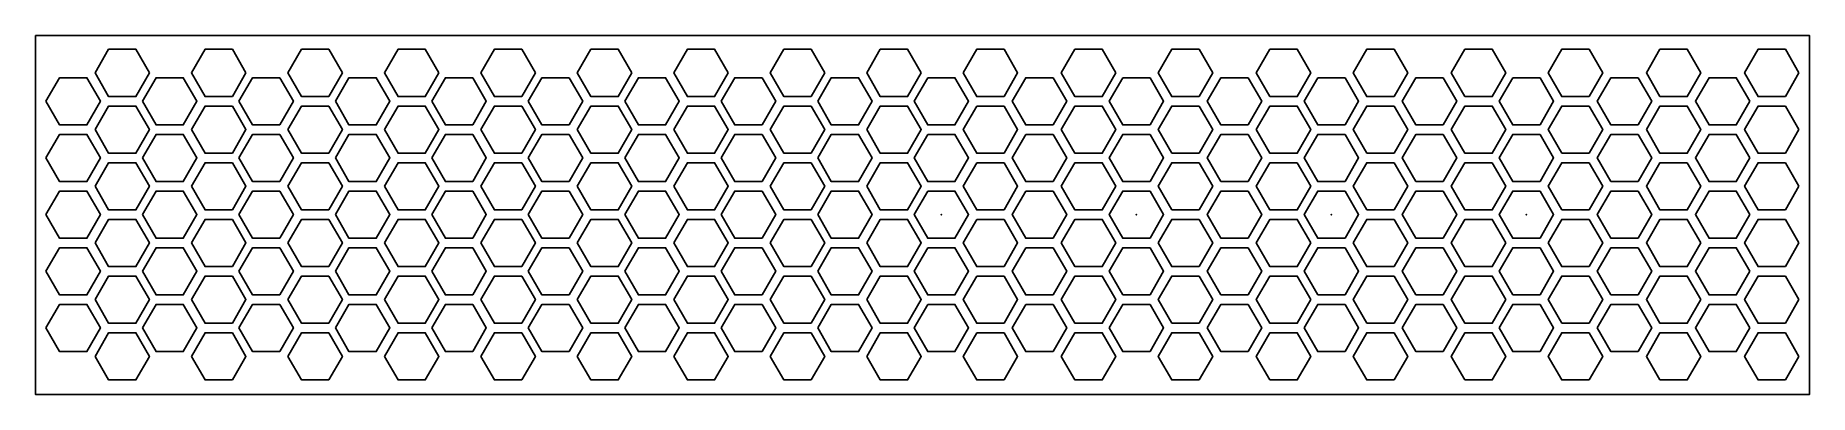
# Model space of a CAD drawing. Header units: millimetres. Extents: x -33 to 61, y 22.5 to 41.5.
import ezdxf

# ---------------------------------------------------------------- set-up
doc = ezdxf.new("R2010")
doc.units = ezdxf.units.MM
doc.layers.get('0').update_dxf_attribs({"linetype": 'CONTINUOUS'})

msp = doc.modelspace()

# ---------------------------------------------------------------- linework, layer by layer
for points in [[(-33, 41.5), (61, 41.5), (61, 22.5), (-33, 22.5)], [(-26.959, 39.519), (-27.68, 40.769), (-29.124, 40.769), (-29.845, 39.519), (-29.124, 38.269), (-27.68, 38.269)], [(-21.847, 39.519), (-22.569, 40.769), (-24.013, 40.769), (-24.734, 39.519), (-24.013, 38.269), (-22.569, 38.269)], [(-16.736, 39.519), (-17.458, 40.769), (-18.901, 40.769), (-19.623, 39.519), (-18.901, 38.269), (-17.458, 38.269)], [(-11.625, 39.519), (-12.347, 40.769), (-13.79, 40.769), (-14.512, 39.519), (-13.79, 38.269), (-12.347, 38.269)], [(-6.514, 39.519), (-7.236, 40.769), (-8.679, 40.769), (-9.401, 39.519), (-8.679, 38.269), (-7.236, 38.269)], [(-1.403, 39.519), (-2.125, 40.769), (-3.568, 40.769), (-4.29, 39.519), (-3.568, 38.269), (-2.125, 38.269)], [(3.708, 39.519), (2.986, 40.769), (1.543, 40.769), (0.821, 39.519), (1.543, 38.269), (2.986, 38.269)], [(8.819, 39.519), (8.098, 40.769), (6.654, 40.769), (5.932, 39.519), (6.654, 38.269), (8.098, 38.269)], [(13.93, 39.519), (13.209, 40.769), (11.765, 40.769), (11.044, 39.519), (11.765, 38.269), (13.209, 38.269)], [(16.155, 39.519), (16.876, 38.269), (18.32, 38.269), (19.041, 39.519), (18.32, 40.769), (16.876, 40.769)], [(24.241, 39.519), (23.52, 40.769), (22.076, 40.769), (21.355, 39.519), (22.076, 38.269), (23.52, 38.269)], [(28.653, 40.769), (27.21, 40.769), (26.488, 39.519), (27.21, 38.269), (28.653, 38.269), (29.375, 39.519)], [(32.41, 38.269), (33.853, 38.269), (34.575, 39.519), (33.853, 40.769), (32.41, 40.769), (31.688, 39.519)], [(38.986, 40.769), (37.543, 40.769), (36.821, 39.519), (37.543, 38.269), (38.986, 38.269), (39.708, 39.519)], [(42.743, 38.269), (44.186, 38.269), (44.908, 39.519), (44.186, 40.769), (42.743, 40.769), (42.021, 39.519)], [(49.32, 40.769), (47.876, 40.769), (47.155, 39.519), (47.876, 38.269), (49.32, 38.269), (50.041, 39.519)], [(53.076, 38.269), (54.52, 38.269), (55.241, 39.519), (54.52, 40.769), (53.076, 40.769), (52.355, 39.519)], [(60.441, 39.519), (59.72, 40.769), (58.276, 40.769), (57.555, 39.519), (58.276, 38.269), (59.72, 38.269)], [(-32.443, 38.019), (-31.722, 36.769), (-30.278, 36.769), (-29.557, 38.019), (-30.278, 39.269), (-31.722, 39.269)], [(-27.332, 38.019), (-26.611, 36.769), (-25.167, 36.769), (-24.446, 38.019), (-25.167, 39.269), (-26.611, 39.269)], [(-22.221, 38.019), (-21.499, 36.769), (-20.056, 36.769), (-19.334, 38.019), (-20.056, 39.269), (-21.499, 39.269)], [(-17.11, 38.019), (-16.388, 36.769), (-14.945, 36.769), (-14.223, 38.019), (-14.945, 39.269), (-16.388, 39.269)], [(-11.999, 38.019), (-11.277, 36.769), (-9.834, 36.769), (-9.112, 38.019), (-9.834, 39.269), (-11.277, 39.269)], [(-6.888, 38.019), (-6.166, 36.769), (-4.723, 36.769), (-4.001, 38.019), (-4.723, 39.269), (-6.166, 39.269)], [(-1.777, 38.019), (-1.055, 36.769), (0.388, 36.769), (1.11, 38.019), (0.388, 39.269), (-1.055, 39.269)], [(3.334, 38.019), (4.056, 36.769), (5.499, 36.769), (6.221, 38.019), (5.499, 39.269), (4.056, 39.269)], [(8.446, 38.019), (9.167, 36.769), (10.611, 36.769), (11.332, 38.019), (10.611, 39.269), (9.167, 39.269)], [(14.278, 39.269), (13.557, 38.019), (14.278, 36.769), (15.722, 36.769), (16.443, 38.019), (15.722, 39.269)], [(20.918, 39.269), (19.474, 39.269), (18.753, 38.019), (19.474, 36.769), (20.918, 36.769), (21.64, 38.019)], [(24.612, 39.269), (23.89, 38.019), (24.612, 36.769), (26.055, 36.769), (26.777, 38.019), (26.055, 39.269)], [(31.251, 36.769), (31.973, 38.019), (31.251, 39.269), (29.808, 39.269), (29.086, 38.019), (29.808, 36.769)], [(34.945, 39.269), (34.223, 38.019), (34.945, 36.769), (36.388, 36.769), (37.11, 38.019), (36.388, 39.269)], [(41.584, 36.769), (42.306, 38.019), (41.584, 39.269), (40.141, 39.269), (39.419, 38.019), (40.141, 36.769)], [(45.278, 39.269), (44.557, 38.019), (45.278, 36.769), (46.722, 36.769), (47.443, 38.019), (46.722, 39.269)], [(51.918, 36.769), (52.64, 38.019), (51.918, 39.269), (50.474, 39.269), (49.753, 38.019), (50.474, 36.769)], [(57.84, 38.019), (57.118, 39.269), (55.674, 39.269), (54.953, 38.019), (55.674, 36.769), (57.118, 36.769)], [(-29.845, 36.519), (-29.124, 35.269), (-27.68, 35.269), (-26.959, 36.519), (-27.68, 37.769), (-29.124, 37.769)], [(-24.734, 36.519), (-24.013, 35.269), (-22.569, 35.269), (-21.847, 36.519), (-22.569, 37.769), (-24.013, 37.769)], [(-19.623, 36.519), (-18.901, 35.269), (-17.458, 35.269), (-16.736, 36.519), (-17.458, 37.769), (-18.901, 37.769)], [(-14.512, 36.519), (-13.79, 35.269), (-12.347, 35.269), (-11.625, 36.519), (-12.347, 37.769), (-13.79, 37.769)], [(-9.401, 36.519), (-8.679, 35.269), (-7.236, 35.269), (-6.514, 36.519), (-7.236, 37.769), (-8.679, 37.769)], [(-4.29, 36.519), (-3.568, 35.269), (-2.125, 35.269), (-1.403, 36.519), (-2.125, 37.769), (-3.568, 37.769)], [(0.821, 36.519), (1.543, 35.269), (2.986, 35.269), (3.708, 36.519), (2.986, 37.769), (1.543, 37.769)], [(5.932, 36.519), (6.654, 35.269), (8.098, 35.269), (8.819, 36.519), (8.098, 37.769), (6.654, 37.769)], [(11.044, 36.519), (11.765, 35.269), (13.209, 35.269), (13.93, 36.519), (13.209, 37.769), (11.765, 37.769)], [(16.876, 37.769), (16.155, 36.519), (16.876, 35.269), (18.32, 35.269), (19.041, 36.519), (18.32, 37.769)], [(21.355, 36.519), (22.076, 35.269), (23.52, 35.269), (24.241, 36.519), (23.52, 37.769), (22.076, 37.769)], [(27.21, 35.269), (28.653, 35.269), (29.375, 36.519), (28.653, 37.769), (27.21, 37.769), (26.488, 36.519)], [(31.688, 36.519), (32.41, 35.269), (33.853, 35.269), (34.575, 36.519), (33.853, 37.769), (32.41, 37.769)], [(37.543, 35.269), (38.986, 35.269), (39.708, 36.519), (38.986, 37.769), (37.543, 37.769), (36.821, 36.519)], [(42.021, 36.519), (42.743, 35.269), (44.186, 35.269), (44.908, 36.519), (44.186, 37.769), (42.743, 37.769)], [(47.876, 35.269), (49.32, 35.269), (50.041, 36.519), (49.32, 37.769), (47.876, 37.769), (47.155, 36.519)], [(52.355, 36.519), (53.076, 35.269), (54.52, 35.269), (55.241, 36.519), (54.52, 37.769), (53.076, 37.769)], [(60.441, 36.519), (59.72, 37.769), (58.276, 37.769), (57.555, 36.519), (58.276, 35.269), (59.72, 35.269)], [(-32.443, 35.019), (-31.722, 33.769), (-30.278, 33.769), (-29.557, 35.019), (-30.278, 36.269), (-31.722, 36.269)], [(-27.332, 35.019), (-26.611, 33.769), (-25.167, 33.769), (-24.446, 35.019), (-25.167, 36.269), (-26.611, 36.269)], [(-22.221, 35.019), (-21.499, 33.769), (-20.056, 33.769), (-19.334, 35.019), (-20.056, 36.269), (-21.499, 36.269)], [(-17.11, 35.019), (-16.388, 33.769), (-14.945, 33.769), (-14.223, 35.019), (-14.945, 36.269), (-16.388, 36.269)], [(-11.999, 35.019), (-11.277, 33.769), (-9.834, 33.769), (-9.112, 35.019), (-9.834, 36.269), (-11.277, 36.269)], [(-6.888, 35.019), (-6.166, 33.769), (-4.723, 33.769), (-4.001, 35.019), (-4.723, 36.269), (-6.166, 36.269)], [(-1.777, 35.019), (-1.055, 33.769), (0.388, 33.769), (1.11, 35.019), (0.388, 36.269), (-1.055, 36.269)], [(3.334, 35.019), (4.056, 33.769), (5.499, 33.769), (6.221, 35.019), (5.499, 36.269), (4.056, 36.269)], [(8.446, 35.019), (9.167, 33.769), (10.611, 33.769), (11.332, 35.019), (10.611, 36.269), (9.167, 36.269)], [(14.278, 36.269), (13.557, 35.019), (14.278, 33.769), (15.722, 33.769), (16.443, 35.019), (15.722, 36.269)], [(19.474, 36.269), (18.753, 35.019), (19.474, 33.769), (20.918, 33.769), (21.64, 35.019), (20.918, 36.269)], [(26.055, 36.269), (24.612, 36.269), (23.89, 35.019), (24.612, 33.769), (26.055, 33.769), (26.777, 35.019)], [(29.808, 33.769), (31.251, 33.769), (31.973, 35.019), (31.251, 36.269), (29.808, 36.269), (29.086, 35.019)], [(36.388, 36.269), (34.945, 36.269), (34.223, 35.019), (34.945, 33.769), (36.388, 33.769), (37.11, 35.019)], [(40.141, 33.769), (41.584, 33.769), (42.306, 35.019), (41.584, 36.269), (40.141, 36.269), (39.419, 35.019)], [(46.722, 36.269), (45.278, 36.269), (44.557, 35.019), (45.278, 33.769), (46.722, 33.769), (47.443, 35.019)], [(50.474, 33.769), (51.918, 33.769), (52.64, 35.019), (51.918, 36.269), (50.474, 36.269), (49.753, 35.019)], [(57.84, 35.019), (57.118, 36.269), (55.674, 36.269), (54.953, 35.019), (55.674, 33.769), (57.118, 33.769)], [(-29.845, 33.519), (-29.124, 32.269), (-27.68, 32.269), (-26.959, 33.519), (-27.68, 34.769), (-29.124, 34.769)], [(-24.734, 33.519), (-24.013, 32.269), (-22.569, 32.269), (-21.847, 33.519), (-22.569, 34.769), (-24.013, 34.769)], [(-19.623, 33.519), (-18.901, 32.269), (-17.458, 32.269), (-16.736, 33.519), (-17.458, 34.769), (-18.901, 34.769)], [(-14.512, 33.519), (-13.79, 32.269), (-12.347, 32.269), (-11.625, 33.519), (-12.347, 34.769), (-13.79, 34.769)], [(-9.401, 33.519), (-8.679, 32.269), (-7.236, 32.269), (-6.514, 33.519), (-7.236, 34.769), (-8.679, 34.769)], [(-4.29, 33.519), (-3.568, 32.269), (-2.125, 32.269), (-1.403, 33.519), (-2.125, 34.769), (-3.568, 34.769)], [(0.821, 33.519), (1.543, 32.269), (2.986, 32.269), (3.708, 33.519), (2.986, 34.769), (1.543, 34.769)], [(5.932, 33.519), (6.654, 32.269), (8.098, 32.269), (8.819, 33.519), (8.098, 34.769), (6.654, 34.769)], [(11.044, 33.519), (11.765, 32.269), (13.209, 32.269), (13.93, 33.519), (13.209, 34.769), (11.765, 34.769)], [(16.876, 34.769), (16.155, 33.519), (16.876, 32.269), (18.32, 32.269), (19.041, 33.519), (18.32, 34.769)], [(21.355, 33.519), (22.076, 32.269), (23.52, 32.269), (24.241, 33.519), (23.52, 34.769), (22.076, 34.769)], [(27.21, 32.269), (28.653, 32.269), (29.375, 33.519), (28.653, 34.769), (27.21, 34.769), (26.488, 33.519)], [(33.853, 34.769), (32.41, 34.769), (31.688, 33.519), (32.41, 32.269), (33.853, 32.269), (34.575, 33.519)], [(37.543, 32.269), (38.986, 32.269), (39.708, 33.519), (38.986, 34.769), (37.543, 34.769), (36.821, 33.519)], [(44.186, 34.769), (42.743, 34.769), (42.021, 33.519), (42.743, 32.269), (44.186, 32.269), (44.908, 33.519)], [(47.876, 32.269), (49.32, 32.269), (50.041, 33.519), (49.32, 34.769), (47.876, 34.769), (47.155, 33.519)], [(54.52, 34.769), (53.076, 34.769), (52.355, 33.519), (53.076, 32.269), (54.52, 32.269), (55.241, 33.519)], [(60.441, 33.519), (59.72, 34.769), (58.276, 34.769), (57.555, 33.519), (58.276, 32.269), (59.72, 32.269)], [(-32.443, 32.019), (-31.722, 30.769), (-30.278, 30.769), (-29.557, 32.019), (-30.278, 33.269), (-31.722, 33.269)], [(-27.332, 32.019), (-26.611, 30.769), (-25.167, 30.769), (-24.446, 32.019), (-25.167, 33.269), (-26.611, 33.269)], [(-22.221, 32.019), (-21.499, 30.769), (-20.056, 30.769), (-19.334, 32.019), (-20.056, 33.269), (-21.499, 33.269)], [(-17.11, 32.019), (-16.388, 30.769), (-14.945, 30.769), (-14.223, 32.019), (-14.945, 33.269), (-16.388, 33.269)], [(-11.999, 32.019), (-11.277, 30.769), (-9.834, 30.769), (-9.112, 32.019), (-9.834, 33.269), (-11.277, 33.269)], [(-6.888, 32.019), (-6.166, 30.769), (-4.723, 30.769), (-4.001, 32.019), (-4.723, 33.269), (-6.166, 33.269)], [(-1.777, 32.019), (-1.055, 30.769), (0.388, 30.769), (1.11, 32.019), (0.388, 33.269), (-1.055, 33.269)], [(3.334, 32.019), (4.056, 30.769), (5.499, 30.769), (6.221, 32.019), (5.499, 33.269), (4.056, 33.269)], [(8.446, 32.019), (9.167, 30.769), (10.611, 30.769), (11.332, 32.019), (10.611, 33.269), (9.167, 33.269)], [(14.278, 33.269), (13.557, 32.019), (14.278, 30.769), (15.722, 30.769), (16.443, 32.019), (15.722, 33.269)], [(19.474, 33.269), (18.753, 32.019), (19.474, 30.769), (20.918, 30.769), (21.64, 32.019), (20.918, 33.269)], [(26.055, 33.269), (24.612, 33.269), (23.89, 32.019), (24.612, 30.769), (26.055, 30.769), (26.777, 32.019)], [(31.251, 30.769), (31.973, 32.019), (31.251, 33.269), (29.808, 33.269), (29.086, 32.019), (29.808, 30.769)], [(36.388, 33.269), (34.945, 33.269), (34.223, 32.019), (34.945, 30.769), (36.388, 30.769), (37.11, 32.019)], [(41.584, 30.769), (42.306, 32.019), (41.584, 33.269), (40.141, 33.269), (39.419, 32.019), (40.141, 30.769)], [(46.722, 33.269), (45.278, 33.269), (44.557, 32.019), (45.278, 30.769), (46.722, 30.769), (47.443, 32.019)], [(51.918, 30.769), (52.64, 32.019), (51.918, 33.269), (50.474, 33.269), (49.753, 32.019), (50.474, 30.769)], [(57.84, 32.019), (57.118, 33.269), (55.674, 33.269), (54.953, 32.019), (55.674, 30.769), (57.118, 30.769)], [(-29.845, 30.519), (-29.124, 29.269), (-27.68, 29.269), (-26.959, 30.519), (-27.68, 31.769), (-29.124, 31.769)], [(-24.734, 30.519), (-24.013, 29.269), (-22.569, 29.269), (-21.847, 30.519), (-22.569, 31.769), (-24.013, 31.769)], [(-19.623, 30.519), (-18.901, 29.269), (-17.458, 29.269), (-16.736, 30.519), (-17.458, 31.769), (-18.901, 31.769)], [(-14.512, 30.519), (-13.79, 29.269), (-12.347, 29.269), (-11.625, 30.519), (-12.347, 31.769), (-13.79, 31.769)], [(-9.401, 30.519), (-8.679, 29.269), (-7.236, 29.269), (-6.514, 30.519), (-7.236, 31.769), (-8.679, 31.769)], [(-4.29, 30.519), (-3.568, 29.269), (-2.125, 29.269), (-1.403, 30.519), (-2.125, 31.769), (-3.568, 31.769)], [(0.821, 30.519), (1.543, 29.269), (2.986, 29.269), (3.708, 30.519), (2.986, 31.769), (1.543, 31.769)], [(5.932, 30.519), (6.654, 29.269), (8.098, 29.269), (8.819, 30.519), (8.098, 31.769), (6.654, 31.769)], [(11.044, 30.519), (11.765, 29.269), (13.209, 29.269), (13.93, 30.519), (13.209, 31.769), (11.765, 31.769)], [(16.876, 31.769), (16.155, 30.519), (16.876, 29.269), (18.32, 29.269), (19.041, 30.519), (18.32, 31.769)], [(21.355, 30.519), (22.076, 29.269), (23.52, 29.269), (24.241, 30.519), (23.52, 31.769), (22.076, 31.769)], [(26.488, 30.519), (27.21, 29.269), (28.653, 29.269), (29.375, 30.519), (28.653, 31.769), (27.21, 31.769)], [(34.575, 30.519), (33.853, 31.769), (32.41, 31.769), (31.688, 30.519), (32.41, 29.269), (33.853, 29.269)], [(36.821, 30.519), (37.543, 29.269), (38.986, 29.269), (39.708, 30.519), (38.986, 31.769), (37.543, 31.769)], [(44.908, 30.519), (44.186, 31.769), (42.743, 31.769), (42.021, 30.519), (42.743, 29.269), (44.186, 29.269)], [(47.155, 30.519), (47.876, 29.269), (49.32, 29.269), (50.041, 30.519), (49.32, 31.769), (47.876, 31.769)], [(55.241, 30.519), (54.52, 31.769), (53.076, 31.769), (52.355, 30.519), (53.076, 29.269), (54.52, 29.269)], [(60.441, 30.519), (59.72, 31.769), (58.276, 31.769), (57.555, 30.519), (58.276, 29.269), (59.72, 29.269)], [(-32.443, 29.019), (-31.722, 27.769), (-30.278, 27.769), (-29.557, 29.019), (-30.278, 30.269), (-31.722, 30.269)], [(-27.332, 29.019), (-26.611, 27.769), (-25.167, 27.769), (-24.446, 29.019), (-25.167, 30.269), (-26.611, 30.269)], [(-22.221, 29.019), (-21.499, 27.769), (-20.056, 27.769), (-19.334, 29.019), (-20.056, 30.269), (-21.499, 30.269)], [(-17.11, 29.019), (-16.388, 27.769), (-14.945, 27.769), (-14.223, 29.019), (-14.945, 30.269), (-16.388, 30.269)], [(-11.999, 29.019), (-11.277, 27.769), (-9.834, 27.769), (-9.112, 29.019), (-9.834, 30.269), (-11.277, 30.269)], [(-6.888, 29.019), (-6.166, 27.769), (-4.723, 27.769), (-4.001, 29.019), (-4.723, 30.269), (-6.166, 30.269)], [(-1.777, 29.019), (-1.055, 27.769), (0.388, 27.769), (1.11, 29.019), (0.388, 30.269), (-1.055, 30.269)], [(3.334, 29.019), (4.056, 27.769), (5.499, 27.769), (6.221, 29.019), (5.499, 30.269), (4.056, 30.269)], [(8.446, 29.019), (9.167, 27.769), (10.611, 27.769), (11.332, 29.019), (10.611, 30.269), (9.167, 30.269)], [(14.278, 30.269), (13.557, 29.019), (14.278, 27.769), (15.722, 27.769), (16.443, 29.019), (15.722, 30.269)], [(19.474, 30.269), (18.753, 29.019), (19.474, 27.769), (20.918, 27.769), (21.64, 29.019), (20.918, 30.269)], [(24.612, 27.769), (26.055, 27.769), (26.777, 29.019), (26.055, 30.269), (24.612, 30.269), (23.89, 29.019)], [(29.808, 27.769), (31.251, 27.769), (31.973, 29.019), (31.251, 30.269), (29.808, 30.269), (29.086, 29.019)], [(34.945, 27.769), (36.388, 27.769), (37.11, 29.019), (36.388, 30.269), (34.945, 30.269), (34.223, 29.019)], [(40.141, 27.769), (41.584, 27.769), (42.306, 29.019), (41.584, 30.269), (40.141, 30.269), (39.419, 29.019)], [(45.278, 27.769), (46.722, 27.769), (47.443, 29.019), (46.722, 30.269), (45.278, 30.269), (44.557, 29.019)], [(50.474, 27.769), (51.918, 27.769), (52.64, 29.019), (51.918, 30.269), (50.474, 30.269), (49.753, 29.019)], [(57.84, 29.019), (57.118, 30.269), (55.674, 30.269), (54.953, 29.019), (55.674, 27.769), (57.118, 27.769)], [(-29.845, 27.519), (-29.124, 26.269), (-27.68, 26.269), (-26.959, 27.519), (-27.68, 28.769), (-29.124, 28.769)], [(-24.734, 27.519), (-24.013, 26.269), (-22.569, 26.269), (-21.847, 27.519), (-22.569, 28.769), (-24.013, 28.769)], [(-19.623, 27.519), (-18.901, 26.269), (-17.458, 26.269), (-16.736, 27.519), (-17.458, 28.769), (-18.901, 28.769)], [(-14.512, 27.519), (-13.79, 26.269), (-12.347, 26.269), (-11.625, 27.519), (-12.347, 28.769), (-13.79, 28.769)], [(-9.401, 27.519), (-8.679, 26.269), (-7.236, 26.269), (-6.514, 27.519), (-7.236, 28.769), (-8.679, 28.769)], [(-4.29, 27.519), (-3.568, 26.269), (-2.125, 26.269), (-1.403, 27.519), (-2.125, 28.769), (-3.568, 28.769)], [(0.821, 27.519), (1.543, 26.269), (2.986, 26.269), (3.708, 27.519), (2.986, 28.769), (1.543, 28.769)], [(5.932, 27.519), (6.654, 26.269), (8.098, 26.269), (8.819, 27.519), (8.098, 28.769), (6.654, 28.769)], [(11.044, 27.519), (11.765, 26.269), (13.209, 26.269), (13.93, 27.519), (13.209, 28.769), (11.765, 28.769)], [(16.876, 28.769), (16.155, 27.519), (16.876, 26.269), (18.32, 26.269), (19.041, 27.519), (18.32, 28.769)], [(21.355, 27.519), (22.076, 26.269), (23.52, 26.269), (24.241, 27.519), (23.52, 28.769), (22.076, 28.769)], [(27.21, 26.269), (28.653, 26.269), (29.375, 27.519), (28.653, 28.769), (27.21, 28.769), (26.488, 27.519)], [(34.575, 27.519), (33.853, 28.769), (32.41, 28.769), (31.688, 27.519), (32.41, 26.269), (33.853, 26.269)], [(37.543, 26.269), (38.986, 26.269), (39.708, 27.519), (38.986, 28.769), (37.543, 28.769), (36.821, 27.519)], [(44.908, 27.519), (44.186, 28.769), (42.743, 28.769), (42.021, 27.519), (42.743, 26.269), (44.186, 26.269)], [(47.876, 26.269), (49.32, 26.269), (50.041, 27.519), (49.32, 28.769), (47.876, 28.769), (47.155, 27.519)], [(55.241, 27.519), (54.52, 28.769), (53.076, 28.769), (52.355, 27.519), (53.076, 26.269), (54.52, 26.269)], [(60.441, 27.519), (59.72, 28.769), (58.276, 28.769), (57.555, 27.519), (58.276, 26.269), (59.72, 26.269)], [(-32.443, 26.019), (-31.722, 24.769), (-30.278, 24.769), (-29.557, 26.019), (-30.278, 27.269), (-31.722, 27.269)], [(-27.332, 26.019), (-26.611, 24.769), (-25.167, 24.769), (-24.446, 26.019), (-25.167, 27.269), (-26.611, 27.269)], [(-22.221, 26.019), (-21.499, 24.769), (-20.056, 24.769), (-19.334, 26.019), (-20.056, 27.269), (-21.499, 27.269)], [(-17.11, 26.019), (-16.388, 24.769), (-14.945, 24.769), (-14.223, 26.019), (-14.945, 27.269), (-16.388, 27.269)], [(-11.999, 26.019), (-11.277, 24.769), (-9.834, 24.769), (-9.112, 26.019), (-9.834, 27.269), (-11.277, 27.269)], [(-6.888, 26.019), (-6.166, 24.769), (-4.723, 24.769), (-4.001, 26.019), (-4.723, 27.269), (-6.166, 27.269)], [(-1.777, 26.019), (-1.055, 24.769), (0.388, 24.769), (1.11, 26.019), (0.388, 27.269), (-1.055, 27.269)], [(3.334, 26.019), (4.056, 24.769), (5.499, 24.769), (6.221, 26.019), (5.499, 27.269), (4.056, 27.269)], [(8.446, 26.019), (9.167, 24.769), (10.611, 24.769), (11.332, 26.019), (10.611, 27.269), (9.167, 27.269)], [(14.278, 27.269), (13.557, 26.019), (14.278, 24.769), (15.722, 24.769), (16.443, 26.019), (15.722, 27.269)], [(19.474, 27.269), (18.753, 26.019), (19.474, 24.769), (20.918, 24.769), (21.64, 26.019), (20.918, 27.269)], [(23.89, 26.019), (24.612, 24.769), (26.055, 24.769), (26.777, 26.019), (26.055, 27.269), (24.612, 27.269)], [(29.086, 26.019), (29.808, 24.769), (31.251, 24.769), (31.973, 26.019), (31.251, 27.269), (29.808, 27.269)], [(34.223, 26.019), (34.945, 24.769), (36.388, 24.769), (37.11, 26.019), (36.388, 27.269), (34.945, 27.269)], [(39.419, 26.019), (40.141, 24.769), (41.584, 24.769), (42.306, 26.019), (41.584, 27.269), (40.141, 27.269)], [(44.557, 26.019), (45.278, 24.769), (46.722, 24.769), (47.443, 26.019), (46.722, 27.269), (45.278, 27.269)], [(49.753, 26.019), (50.474, 24.769), (51.918, 24.769), (52.64, 26.019), (51.918, 27.269), (50.474, 27.269)], [(57.84, 26.019), (57.118, 27.269), (55.674, 27.269), (54.953, 26.019), (55.674, 24.769), (57.118, 24.769)], [(-29.845, 24.519), (-29.124, 23.269), (-27.68, 23.269), (-26.959, 24.519), (-27.68, 25.769), (-29.124, 25.769)], [(-24.734, 24.519), (-24.013, 23.269), (-22.569, 23.269), (-21.847, 24.519), (-22.569, 25.769), (-24.013, 25.769)], [(-19.623, 24.519), (-18.901, 23.269), (-17.458, 23.269), (-16.736, 24.519), (-17.458, 25.769), (-18.901, 25.769)], [(-14.512, 24.519), (-13.79, 23.269), (-12.347, 23.269), (-11.625, 24.519), (-12.347, 25.769), (-13.79, 25.769)], [(-9.401, 24.519), (-8.679, 23.269), (-7.236, 23.269), (-6.514, 24.519), (-7.236, 25.769), (-8.679, 25.769)], [(-4.29, 24.519), (-3.568, 23.269), (-2.125, 23.269), (-1.403, 24.519), (-2.125, 25.769), (-3.568, 25.769)], [(0.821, 24.519), (1.543, 23.269), (2.986, 23.269), (3.708, 24.519), (2.986, 25.769), (1.543, 25.769)], [(5.932, 24.519), (6.654, 23.269), (8.098, 23.269), (8.819, 24.519), (8.098, 25.769), (6.654, 25.769)], [(11.044, 24.519), (11.765, 23.269), (13.209, 23.269), (13.93, 24.519), (13.209, 25.769), (11.765, 25.769)], [(16.876, 25.769), (16.155, 24.519), (16.876, 23.269), (18.32, 23.269), (19.041, 24.519), (18.32, 25.769)], [(21.355, 24.519), (22.076, 23.269), (23.52, 23.269), (24.241, 24.519), (23.52, 25.769), (22.076, 25.769)], [(28.653, 25.769), (27.21, 25.769), (26.488, 24.519), (27.21, 23.269), (28.653, 23.269), (29.375, 24.519)], [(32.41, 23.269), (33.853, 23.269), (34.575, 24.519), (33.853, 25.769), (32.41, 25.769), (31.688, 24.519)], [(38.986, 25.769), (37.543, 25.769), (36.821, 24.519), (37.543, 23.269), (38.986, 23.269), (39.708, 24.519)], [(42.743, 23.269), (44.186, 23.269), (44.908, 24.519), (44.186, 25.769), (42.743, 25.769), (42.021, 24.519)], [(49.32, 25.769), (47.876, 25.769), (47.155, 24.519), (47.876, 23.269), (49.32, 23.269), (50.041, 24.519)], [(53.076, 23.269), (54.52, 23.269), (55.241, 24.519), (54.52, 25.769), (53.076, 25.769), (52.355, 24.519)], [(60.441, 24.519), (59.72, 25.769), (58.276, 25.769), (57.555, 24.519), (58.276, 23.269), (59.72, 23.269)]]:
    msp.add_lwpolyline(points, close=True)
for p in [(15, 32.019), (25.333, 32.019), (35.667, 32.019), (46, 32.019)]:
    msp.add_point(p)

doc.saveas('drawing.dxf')
